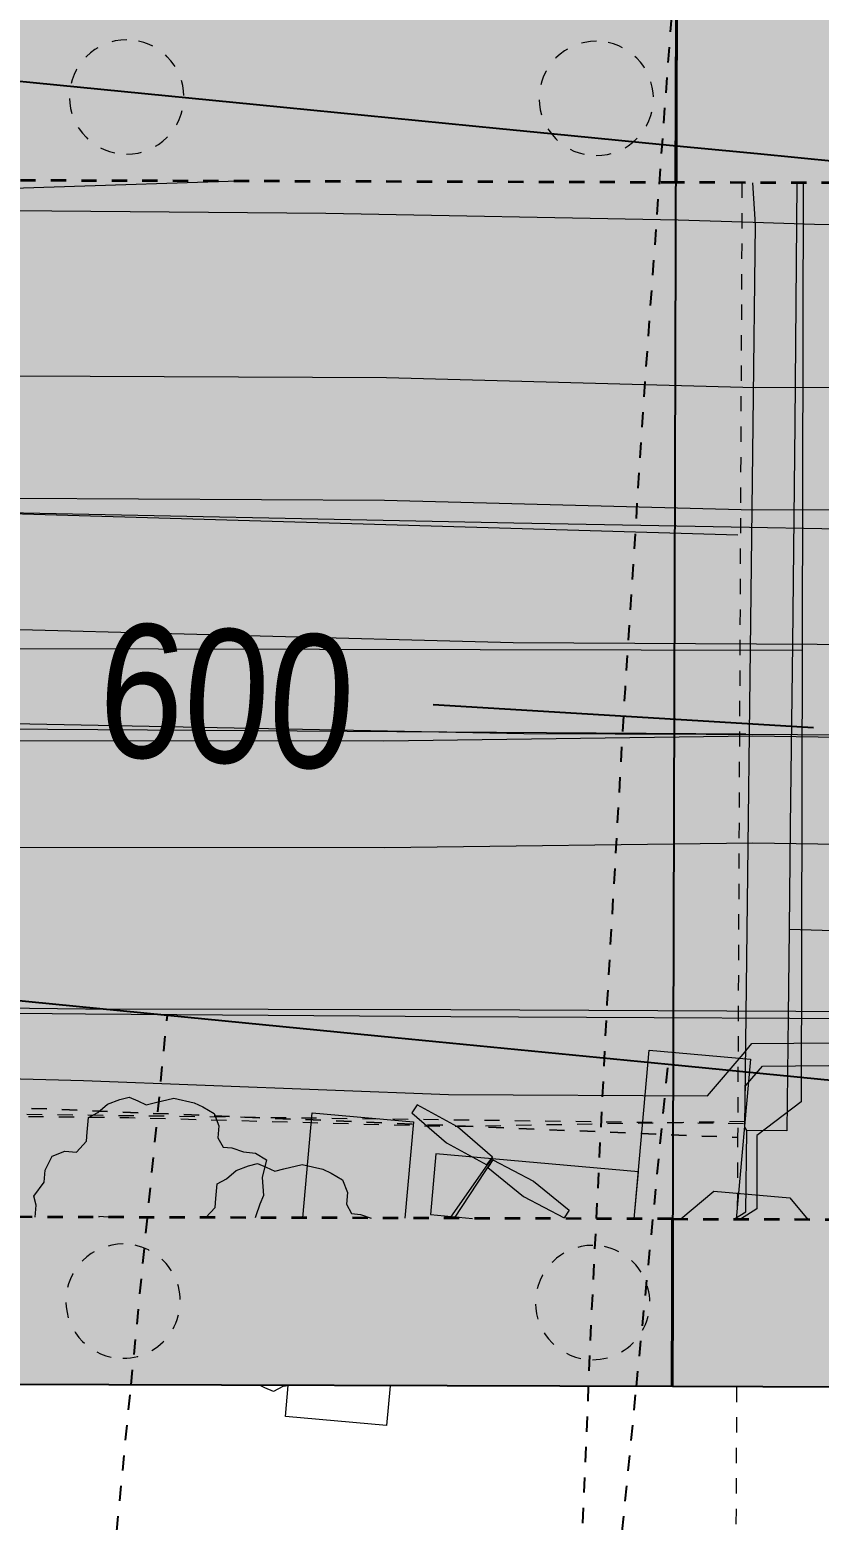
# Model space of a CAD drawing. Header units: metres. Extents: x -902 to -724, y 0 to 650.
# Drawn here: x -805.73 to -800.55, y 584.52 to 594.29 of the extents above; entities that cross this region are included whole.
import ezdxf

# ---------------------------------------------------------------- set-up
doc = ezdxf.new("R2010")
doc.units = ezdxf.units.M
for name, pattern in [('ControlLine', [0.02, 0.0125, -0.0025, 0.0025, -0.0025]), ('IMPORT-BDYS-Boundary _3_', [0.01, 0.009, -0.001]), ('IMPORT-FURN-Fence _3_', [0.005, 0.004167, -0.0008333]), ('IMPORT-LNMK-LaneLine3 _3__2_', [0.012, 0.003, -0.009]), ('JacobsDash', [0.0045, 0.003, -0.0015])]:
    doc.linetypes.add(name, pattern=pattern)
for name, color, linetype, lineweight in [('BRIDGE-ABUTMENT-CONC', 7, 'Continuous', 50), ('BRIDGE-FRAMING-LINE-18-HID', 7, 'JacobsDash', 15), ('D-BDGE', 7, 'Continuous', 13), ('D-BDGE-FLOOR', 7, 'Continuous', 50), ('D-BDGE-FNDN-LINES-18-HID', 7, 'JacobsDash', 15), ('D-BDGE-LINE', 7, 'Continuous', 9), ('D-ENHA-GEN-LINE', 7, 'Continuous', 9)]:
    doc.layers.add(name, color=color, linetype=linetype, lineweight=lineweight)
doc.styles.add('Arial Narrow_1', font='ARIALN.TTF', dxfattribs={"height": 0.875})

# ---------------------------------------------------------------- blocks, each defined once
blk = doc.blocks.new('T2DPAA-T2D-PWA-RW-M2D-000002_ControlLinesMinor_rvt-1-DRG-2871011 - SITE PLAN')
at = {"layer": 'D-BDGE', "color": 151, "linetype": 'ControlLine', "lineweight": 25, "true_color": 0x88c3ff}
blk.add_arc((-1395.5801, 572.9065), 280, 173.964875, 180.74019, dxfattribs=at)
at = {"layer": 'D-ENHA-GEN-LINE', "color": 151, "lineweight": 25, "true_color": 0x88c3ff}
blk.add_line((-1676.3182, 589.8669), (-1673.8228, 589.7162), dxfattribs=at)
blk.add_line((-1676.3182, 589.8669), (-1673.8228, 589.7162), dxfattribs=at)
at = {"layer": 'D-ENHA-GEN-LINE', "color": 151, "lineweight": 25, "true_color": 0x88c3ff, "insert": (-1678.4791, 590.4093), "char_height": 0.875, "width": 2.044303, "attachment_point": 1, "rotation": 356.54276, "style": 'Arial Narrow_1'}
blk.add_mtext('600', dxfattribs=at)
blk.add_mtext('600', dxfattribs=at)
blk = doc.blocks.new('T2DPAA-T2D-C3S-RW-M2D-100010_dwg-40802999-DRG-2871011 - SITE PLAN')
at = {"color": 9, "lineweight": 25, "true_color": 0xc3c3c3, "flags": 128}
for points in [[(254.6484, -104.3756), (254.6134, -107.8754), (254.5984, -109.3753), (254.5803, -111.1753), (254.5483, -114.3751), (254.5473, -114.4751)], [(260.547, -114.5351), (260.5664, -112.5973), (260.5747, -111.7667), (260.58, -111.2353), (260.5863, -110.61), (260.5937, -109.8733), (260.5971, -109.5354), (260.6131, -107.9355), (260.6336, -105.8802), (260.6377, -105.4732), (260.6471, -104.5356), (260.6481, -104.4356)]]:
    blk.add_lwpolyline(points, dxfattribs=at)
at = {"color": 9, "linetype": 'IMPORT-LNMK-LaneLine3 _3__2_', "lineweight": 25, "true_color": 0xc3c3c3, "flags": 128}
for points in [[(200.6214, -108.116), (201.7245, -108.0598), (202.3043, -108.0316), (205.443, -107.8936), (207.3824, -107.8204), (210.5332, -107.7213), (212.4627, -107.6727), (215.625, -107.6128), (217.5445, -107.5884), (220.7178, -107.5681), (222.6269, -107.5677), (225.8108, -107.5871), (227.6784, -107.6058), (232.6782, -107.6559), (237.6779, -107.7059), (242.6777, -107.756), (243.5444, -107.7646), (243.5458, -107.7646), (243.5488, -107.7647), (243.5623, -107.7648), (247.6774, -107.806), (252.1735, -107.851)], [(252.1753, -107.851), (252.6772, -107.856), (254.6134, -107.8754)], [(200.9108, -111.4055), (201.887, -111.3558), (202.4621, -111.3278), (205.5753, -111.1909), (207.4989, -111.1183), (210.6241, -111.02), (212.538, -110.9718), (215.6747, -110.9124), (217.5786, -110.8883), (220.7261, -110.868), (222.6197, -110.8677), (225.7778, -110.887), (227.6454, -110.9057), (232.6452, -110.9557), (237.6449, -111.0057), (242.6447, -111.0558), (243.5114, -111.0645), (243.5128, -111.0645), (243.5158, -111.0645), (243.5293, -111.0646), (247.6444, -111.1058), (252.4537, -111.154)], [(252.4561, -111.154), (252.6442, -111.1559), (254.5803, -111.1753)]]:
    blk.add_lwpolyline(points, dxfattribs=at)
blk = doc.blocks.new('T2DPAA-T2D-PWC-RW-M2D-100010_RoadDesign_rvt-1-DRG-2871011 - SITE PLAN')
at = {"color": 9, "lineweight": 25, "true_color": 0xc3c3c3, "rotation": 84.9723245667552}
blk.add_blockref('T2DPAA-T2D-C3S-RW-M2D-100010_dwg-40802999-DRG-2871011 - SITE PLAN', (-1807.8351, 343.6493), dxfattribs=at)
blk = doc.blocks.new('T2DPAA-T2D-PWA-SU-M2D-000002_dwg-40815123-DRG-2871011 - SITE PLAN')
at = {"color": 9, "lineweight": 18, "true_color": 0xc0c0c0}
for p, q in [((32.912, 1566.8575), (32.6512, 1566.8575)), ((40.7118, 1565.1385), (40.9831, 1565.1789))]:
    blk.add_line(p, q, dxfattribs=at)
at = {"color": 9, "linetype": 'IMPORT-FURN-Fence _3_', "lineweight": 18, "true_color": 0xc0c0c0, "flags": 128}
for points in [[(33.7963, 1577.7494), (33.8428, 1577.2059), (34.0357, 1575.0085), (34.1925, 1572.9114), (34.355, 1570.8148), (34.515, 1568.7179), (34.6414, 1566.6186), (34.8455, 1564.6909)], [(34.8274, 1564.6993), (34.3529, 1571.0262), (33.6675, 1570.9599)]]:
    blk.add_lwpolyline(points, dxfattribs=at)
at = {"color": 9, "lineweight": 18, "true_color": 0xc0c0c0, "flags": 128}
for points in [[(34.1924, 1577.7453), (34.3055, 1576.2088), (34.4373, 1573.8171), (34.584, 1571.4263), (34.7305, 1569.0355), (34.8486, 1566.643), (34.9892, 1564.9506), (35.2991, 1564.7308), (35.3054, 1564.7263), (35.3559, 1564.6905), (35.488, 1563.3252), (35.6545, 1563.1286), (35.7052, 1563.0687), (36.0059, 1562.7136), (36.0804, 1562.6256), (36.2932, 1560.3308), (36.4749, 1558.1359), (36.7088, 1555.6974), (36.9241, 1553.2581), (37.0981, 1550.8158), (37.2439, 1548.9521), (37.3942, 1547.0875), (37.6001, 1544.6125), (37.6977, 1543.3377)], [(34.4565, 1577.7427), (34.5948, 1576.2265), (34.7771, 1573.8379), (34.9823, 1571.4506), (35.167, 1569.0622), (35.3596, 1566.6742), (35.6545, 1563.1286)], [(34.4726, 1577.7425), (34.6109, 1576.2275), (34.7932, 1573.8388), (35.0186, 1571.4528), (35.1996, 1569.0641), (35.4051, 1566.6769), (35.7052, 1563.0687)], [(38.3714, 1543.3947), (38.1612, 1545.4572), (38.1369, 1546.0425), (37.9711, 1547.9112), (37.8075, 1550.3226), (37.5888, 1552.7328), (37.4167, 1555.1595), (37.2769, 1557.5644), (37.0168, 1559.9673), (36.8411, 1562.3947), (36.6666, 1564.7997), (36.4236, 1567.2039), (36.2132, 1569.6227), (36.0156, 1572.0393), (35.8298, 1574.4524), (35.626, 1576.8626), (35.5533, 1577.7315)], [(39.0706, 1543.454), (38.8581, 1545.5481), (38.6707, 1547.9621), (38.5068, 1550.378), (38.288, 1552.7893), (38.1167, 1555.2047), (37.9761, 1557.6226), (37.7154, 1560.0304), (37.5406, 1562.4454), (37.3655, 1564.8604), (37.1219, 1567.2696), (36.9122, 1569.6817), (36.7148, 1572.0948), (36.529, 1574.5089), (36.325, 1576.9215), (36.2577, 1577.7244)], [(37.3744, 1564.9091), (36.7121, 1573.0571), (36.3484, 1577.7235)], [(36.404, 1577.7229), (36.4729, 1576.8238), (37.0001, 1570.0401), (37.2524, 1566.3591), (37.5524, 1562.7822), (37.9693, 1559.4925), (38.2734, 1555.7694), (38.5232, 1552.4946), (38.8373, 1548.9963), (38.9988, 1546.3641), (39.234, 1543.4678)], [(36.9771, 1577.7171), (37.0334, 1576.9252), (37.6169, 1570.1294), (37.8408, 1566.4814), (38.1363, 1562.9027), (38.6404, 1559.5166), (38.8624, 1555.7392), (39.0969, 1553.1821)], [(37.6717, 1577.71), (37.7233, 1577.0445), (38.3781, 1570.1838), (38.6227, 1566.5444), (38.8705, 1562.9865), (39.2892, 1559.5633), (39.4807, 1555.8881), (39.6355, 1553.5589)], [(38.671, 1565.0742), (38.1961, 1573.184), (37.8091, 1577.7086)], [(39.7809, 1553.6606), (39.6348, 1555.333), (39.4308, 1557.7456), (39.273, 1560.162), (39.0583, 1562.5737), (38.8429, 1564.9853), (38.6956, 1567.4026), (38.4953, 1569.8155), (38.2928, 1572.2282), (38.1297, 1574.6442), (37.9257, 1577.0568), (37.8608, 1577.7081)], [(40.6227, 1553.2579), (40.4354, 1555.4018), (40.2321, 1557.8056), (40.2094, 1558.1375), (40.1885, 1558.5627), (40.0743, 1560.2239), (39.8587, 1562.6451), (39.6443, 1565.0455), (39.4971, 1567.4603), (39.2961, 1569.8824), (39.0941, 1572.2889), (38.9309, 1574.7052), (38.7259, 1577.1305), (38.6692, 1577.6999)], [(41.3261, 1552.6043), (41.3138, 1552.7557), (41.1854, 1554.5306), (41.0678, 1556.3173), (40.9134, 1558.1007), (40.7644, 1559.6507), (40.7037, 1560.3282), (40.5657, 1562.1437), (40.4819, 1563.021), (40.4947, 1563.083), (40.5275, 1563.1511), (40.8459, 1563.4921), (40.7464, 1564.7529), (40.723, 1565.1534), (40.6946, 1565.6458), (40.5354, 1567.9521), (40.3538, 1570.2566), (40.1539, 1572.5597), (39.9766, 1574.7415), (39.8194, 1576.6726), (39.7165, 1577.6893)], [(40.6974, 1568.5413), (40.1162, 1573.3468), (39.7259, 1577.6892)], [(33.8106, 1569.2746), (33.8881, 1569.2746), (33.9465, 1569.2941)], [(33.9465, 1569.2941), (34.0439, 1569.2357), (34.1218, 1569.2357), (34.2192, 1569.1967), (34.2582, 1569.1188), (34.2582, 1569.0409), (34.3361, 1568.9824), (34.3946, 1568.9824), (34.492, 1568.9824), (34.5309, 1568.924), (34.5894, 1568.8655), (34.6283, 1568.7876), (34.6478, 1568.7292), (34.6283, 1568.6707), (34.6088, 1568.6123), (34.6283, 1568.5539), (34.6673, 1568.437), (34.6478, 1568.3006), (34.6283, 1568.2422), (34.5894, 1568.1643), (34.5114, 1568.1253), (34.4335, 1568.1253), (34.3751, 1568.0863), (34.3751, 1568.0279), (34.3556, 1567.95), (34.3556, 1567.872), (34.3166, 1567.7941), (34.1997, 1567.8136), (34.0829, 1567.7941), (34.0244, 1567.8136), (33.9465, 1567.8331), (33.9329, 1567.8354)], [(33.8512, 1568.7973), (33.8512, 1568.8575), (33.8461, 1568.8575)], [(33.9055, 1568.1575), (33.9764, 1568.1042), (34.0349, 1568.1042), (34.1323, 1568.1042), (34.1712, 1568.0458), (34.2297, 1567.9873), (34.2686, 1567.9094), (34.2881, 1567.851), (34.2686, 1567.7925), (34.2491, 1567.7341), (34.2686, 1567.6757), (34.3076, 1567.5588), (34.2881, 1567.4224), (34.2686, 1567.364), (34.2297, 1567.2861), (34.1517, 1567.2471), (34.0738, 1567.2471), (34.0154, 1567.2081), (34.0154, 1567.1497), (33.9973, 1567.0773)], [(32.8568, 1567.5076), (32.8465, 1567.5588), (32.8076, 1567.6172), (32.8271, 1567.6757), (32.8398, 1567.7075)], [(32.6512, 1566.8575), (32.6512, 1567.5241), (32.8554, 1567.5241)], [(33.9593, 1567.5241), (34.6512, 1567.5241), (34.6512, 1566.8575), (34.016, 1566.8575)], [(34.4657, 1566.3207), (34.6423, 1566.5654), (34.764, 1566.8414), (34.7091, 1566.8728), (34.5325, 1566.6283), (34.4108, 1566.3522), (34.4657, 1566.3207), (34.0409, 1566.5641)], [(34.1434, 1565.358), (34.4536, 1565.358), (34.4536, 1566.6914), (34.0536, 1566.6914), (34.0536, 1566.4151)], [(34.0435, 1566.5338), (34.447, 1566.3165), (34.3937, 1566.3453), (34.2247, 1566.0954), (34.1092, 1565.8169)], [(34.447, 1566.3165), (34.3315, 1566.0379), (34.1626, 1565.7882), (34.1092, 1565.8169)], [(34.1434, 1565.358), (35.2536, 1565.358), (35.2536, 1564.6914), (34.2, 1564.6914)], [(41.0074, 1564.8927), (39.4327, 1564.7655), (37.9927, 1564.6556), (36.8002, 1564.5647), (36.1261, 1564.5133), (35.5569, 1564.4699), (34.8069, 1564.4127), (34.7856, 1564.6727), (34.8053, 1564.6876), (39.4038, 1565.0386), (40.7118, 1565.1385)], [(34.1692, 1565.0543), (34.37, 1564.8535), (34.37, 1564.3535), (34.2398, 1564.2233)], [(34.1986, 1564.7083), (34.2535, 1564.634), (34.7856, 1564.6727)], [(34.8455, 1564.6909), (35.0098, 1564.7035), (35.0755, 1564.7086), (35.2156, 1564.6092), (35.3412, 1563.311), (35.9591, 1562.5927), (36.027, 1562.508), (36.1998, 1560.3229), (36.3746, 1558.1275), (36.5755, 1555.6876), (36.7709, 1553.2468), (36.945, 1550.8045), (37.0895, 1548.9393), (37.2469, 1547.0753), (37.4622, 1544.6008), (37.5733, 1543.3271)], [(36.1261, 1564.5133), (36.2297, 1562.7053), (34.7716, 1562.5746)]]:
    blk.add_lwpolyline(points, dxfattribs=at)
blk = doc.blocks.new('T2DPAA-T2D-PWA-SU-M2D-000001_dwg-40815111-DRG-2871011 - SITE PLAN')
at = {"color": 9, "linetype": 'IMPORT-BDYS-Boundary _3_', "lineweight": 18, "true_color": 0xc0c0c0}
blk.add_line((111.3034, 1661.1725), (60.1153, 1656.8906), dxfattribs=at)
at = {"color": 9, "linetype": 'IMPORT-BDYS-Boundary _3_', "lineweight": 18, "true_color": 0xc0c0c0, "flags": 128}
for points in [[(112.2358, 1674.3259), (112.7156, 1665.9938), (112.9334, 1661.3088), (112.3996, 1661.2642)], [(119.176, 1661.8295), (112.9334, 1661.3088), (112.7156, 1665.9938), (112.2358, 1674.3259)]]:
    blk.add_lwpolyline(points, dxfattribs=at)
blk = doc.blocks.new('ASSA_Driveway_dwg-40817344-DRG-2871011 - SITE PLAN')
at = {"color": 9, "lineweight": 18, "true_color": 0xc0c0c0}
blk.add_line((-11.047, 8.2502), (-12.1769, 21.3807), dxfattribs=at)
at = {"color": 9, "lineweight": 18, "true_color": 0xc0c0c0, "flags": 128}
blk.add_lwpolyline([(-7.9909, 8.5132), (-13.9973, 7.9963), (-14.2425, 8.2678), (-14.7225, 8.2258), (-14.7996, 8.3272)], dxfattribs=at)
blk = doc.blocks.new('T2DPAA-T2D-PWA-SU-M2D-000100_Survey_rvt-1-DRG-2871011 - SITE PLAN')
at = {"color": 9, "lineweight": 18, "true_color": 0xc0c0c0, "rotation": 84.9723245667552}
for name, p in [('T2DPAA-T2D-PWA-SU-M2D-000001_dwg-40815111-DRG-2871011 - SITE PLAN', (-29.3011, 328.935)), ('T2DPAA-T2D-PWA-SU-M2D-000002_dwg-40815123-DRG-2871011 - SITE PLAN', (-118.6554, 415.2971)), ('ASSA_Driveway_dwg-40817344-DRG-2871011 - SITE PLAN', (-1664.7109, 600.503))]:
    blk.add_blockref(name, p, dxfattribs=at)
blk = doc.blocks.new('01_SFO_FRP_Pile_CastInPlace_CS - CAST-IN-PLACE PILE - 0750-7668704-DRG-2871011 - SITE PLAN')
at = {"layer": 'D-BDGE-FNDN-LINES-18-HID'}
for start, end in [(90, 270), (270, 90)]:
    blk.add_arc((0, 0), 0.375, start, end, dxfattribs=at)

msp = doc.modelspace()

# ---------------------------------------------------------------- hatches: boundary and pattern name
at = {"layer": 'BRIDGE-ABUTMENT-CONC', "lineweight": 5, "true_color": 0xc0c0c0}
for points in [[(-801.4891, 593.2914), (-801.4858, 594.3914), (-813.4297, 594.4257), (-813.5376, 593.3276), (-804.5075, 593.3005)], [(-791.0338, 593.2601), (-791.0323, 594.3601), (-801.4854, 594.3914), (-801.4858, 593.2914), (-794.0121, 593.269)], [(-791.0513, 585.3601), (-791.0495, 586.4601), (-791.0514, 586.4601), (-801.5109, 586.4915), (-801.5124, 585.3915), (-791.0514, 585.3601)]]:
    msp.add_hatch(color=9, dxfattribs=at).paths.add_polyline_path(points)
h = msp.add_hatch(color=9, dxfattribs=at)
h.paths.add_polyline_path([(-801.5152, 585.3915), (-801.5142, 585.3915), (-801.5124, 586.4915), (-801.5152, 586.4915), (-814.2052, 586.5296), (-814.3132, 585.4299), (-804.5075, 585.4005)])
h.paths.add_polyline_path([(-814.7519, 585.4312), (-814.752, 585.4312), (-814.752, 585.4312)])
at = {"layer": 'D-BDGE-LINE', "true_color": 0xc0c0c0}
h = msp.add_hatch(color=9, dxfattribs=at)
h.paths.add_polyline_path([(-778.9725, 585.3233), (-778.9436, 594.323), (-779.4466, 594.3242), (-779.4623, 589.8337), (-779.1596, 589.832), (-779.1622, 589.8156), (-779.4598, 589.8166), (-779.4755, 585.3253), (-778.9875, 585.3233)])
h.paths.add_polyline_path([(-779.4858, 585.3248), (-779.5809, 585.3256), (-814.3132, 585.4301), (-814.2052, 586.5296), (-779.5204, 586.4255), (-779.4985, 593.2254), (-788.2117, 593.2516), (-788.2326, 591.7221), (-788.2493, 591.6428), (-788.268, 591.5749), (-788.2988, 591.4849), (-788.3316, 591.4073), (-788.3698, 591.3314), (-788.4132, 591.2577), (-788.4616, 591.1867), (-788.5147, 591.119), (-788.5722, 591.0549), (-788.6337, 590.9949), (-788.6988, 590.9394), (-788.7669, 590.8887), (-788.8376, 590.8429), (-788.9103, 590.8022), (-788.9926, 590.7635), (-789.0598, 590.7365), (-789.0704, 590.1366), (-789.6526, 591.1471), (-789.0368, 592.0363), (-789.0439, 591.6364), (-788.9926, 591.6515), (-788.9165, 591.6807), (-788.8421, 591.7175), (-788.7708, 591.7618), (-788.7036, 591.8133), (-788.6337, 591.8802), (-788.5722, 591.9535), (-788.5363, 592.0033), (-788.4944, 592.0753), (-788.46, 592.1498), (-788.4333, 592.2257), (-788.4152, 593.2522), (-801.4887, 593.2914), (-801.4844, 594.3914), (-794.0121, 594.3719), (-813.9983, 594.4347), (-814.8811, 585.433), (-814.8812, 585.4316), (-814.8815, 585.4294), (-779.5239, 585.3249)])
h.paths.add_polyline_path([(-779.1719, 585.4445), (-779.1719, 585.4445), (-779.1719, 585.4522)])
h.paths.add_polyline_path([(-779.1477, 589.8156), (-779.1567, 589.8159), (-779.1566, 589.8327), (-779.1476, 589.832), (-779.1477, 589.8159)])
h.paths.add_polyline_path([(-779.1515, 591.2844), (-779.1504, 591.2883), (-779.1474, 591.2994)])
h.paths.add_polyline_path([(-801.4891, 593.2914), (-813.5376, 593.3276), (-813.4296, 594.4266), (-801.4858, 594.3914), (-801.4887, 593.4349)])

# ---------------------------------------------------------------- linework, layer by layer
at = {"layer": 'BRIDGE-ABUTMENT-CONC', "lineweight": 40}
for p, q in [((-801.4858, 594.3914), (-801.4891, 593.2914)), ((-801.4872, 593.7914), (-801.4854, 594.3914)), ((-801.4887, 593.2914), (-801.4872, 593.7914)), ((-801.4888, 593.2914), (-801.4887, 593.2914)), ((-801.5124, 585.9915), (-801.5109, 586.4915)), ((-801.5142, 585.3915), (-801.5124, 585.9915))]:
    msp.add_line(p, q, dxfattribs=at)
at = {"layer": 'BRIDGE-FRAMING-LINE-18-HID'}
msp.add_line((-801.4888, 593.2914), (-801.4887, 593.2914), dxfattribs=at)
at = {"layer": 'D-BDGE', "color": 8, "lineweight": 15, "true_color": 0x808080}
msp.add_line((-801.5126, 585.3915), (-801.4856, 594.3914), dxfattribs=at)
at = {"layer": 'D-BDGE', "linetype": 'JacobsDash', "lineweight": 35}
for p, q in [((-801.4891, 593.2914), (-814.1073, 593.3293)), ((-791.0338, 593.2601), (-801.4887, 593.2914)), ((-801.5109, 586.4915), (-814.774, 586.5313)), ((-801.5109, 586.4915), (-791.048, 586.4601))]:
    msp.add_line(p, q, dxfattribs=at)
at = {"layer": 'D-BDGE-FLOOR', "lineweight": 25}
for p, q in [((-801.5126, 585.3915), (-801.4856, 594.3914)), ((-801.5126, 585.3915), (-810.0854, 585.4172)), ((-798.4532, 585.3823), (-801.5126, 585.3915))]:
    msp.add_line(p, q, dxfattribs=at)

# ---------------------------------------------------------------- block references
at = {"color": 9, "lineweight": 5, "true_color": 0xc0c0c0}
msp.add_blockref('T2DPAA-T2D-PWA-SU-M2D-000100_Survey_rvt-1-DRG-2871011 - SITE PLAN', (873.2363, 0), dxfattribs=at)
at = {"lineweight": 5}
for name in ['T2DPAA-T2D-PWC-RW-M2D-100010_RoadDesign_rvt-1-DRG-2871011 - SITE PLAN', 'T2DPAA-T2D-PWA-RW-M2D-000002_ControlLinesMinor_rvt-1-DRG-2871011 - SITE PLAN']:
    msp.add_blockref(name, (873.2363, 0), dxfattribs=at)
at = {"layer": 'D-BDGE-FNDN-LINES-18-HID'}
for p, rotation in [((-805.0918, 593.8523), 179.8280077593726), ((-802.0118, 593.843), 179.8280077593726), ((-805.1154, 585.9523), 359.8280077593725), ((-802.0354, 585.9431), 359.8280077593725)]:
    msp.add_blockref('01_SFO_FRP_Pile_CastInPlace_CS - CAST-IN-PLACE PILE - 0750-7668704-DRG-2871011 - SITE PLAN', p, dxfattribs=dict(at, rotation=rotation))

doc.saveas('drawing.dxf')
